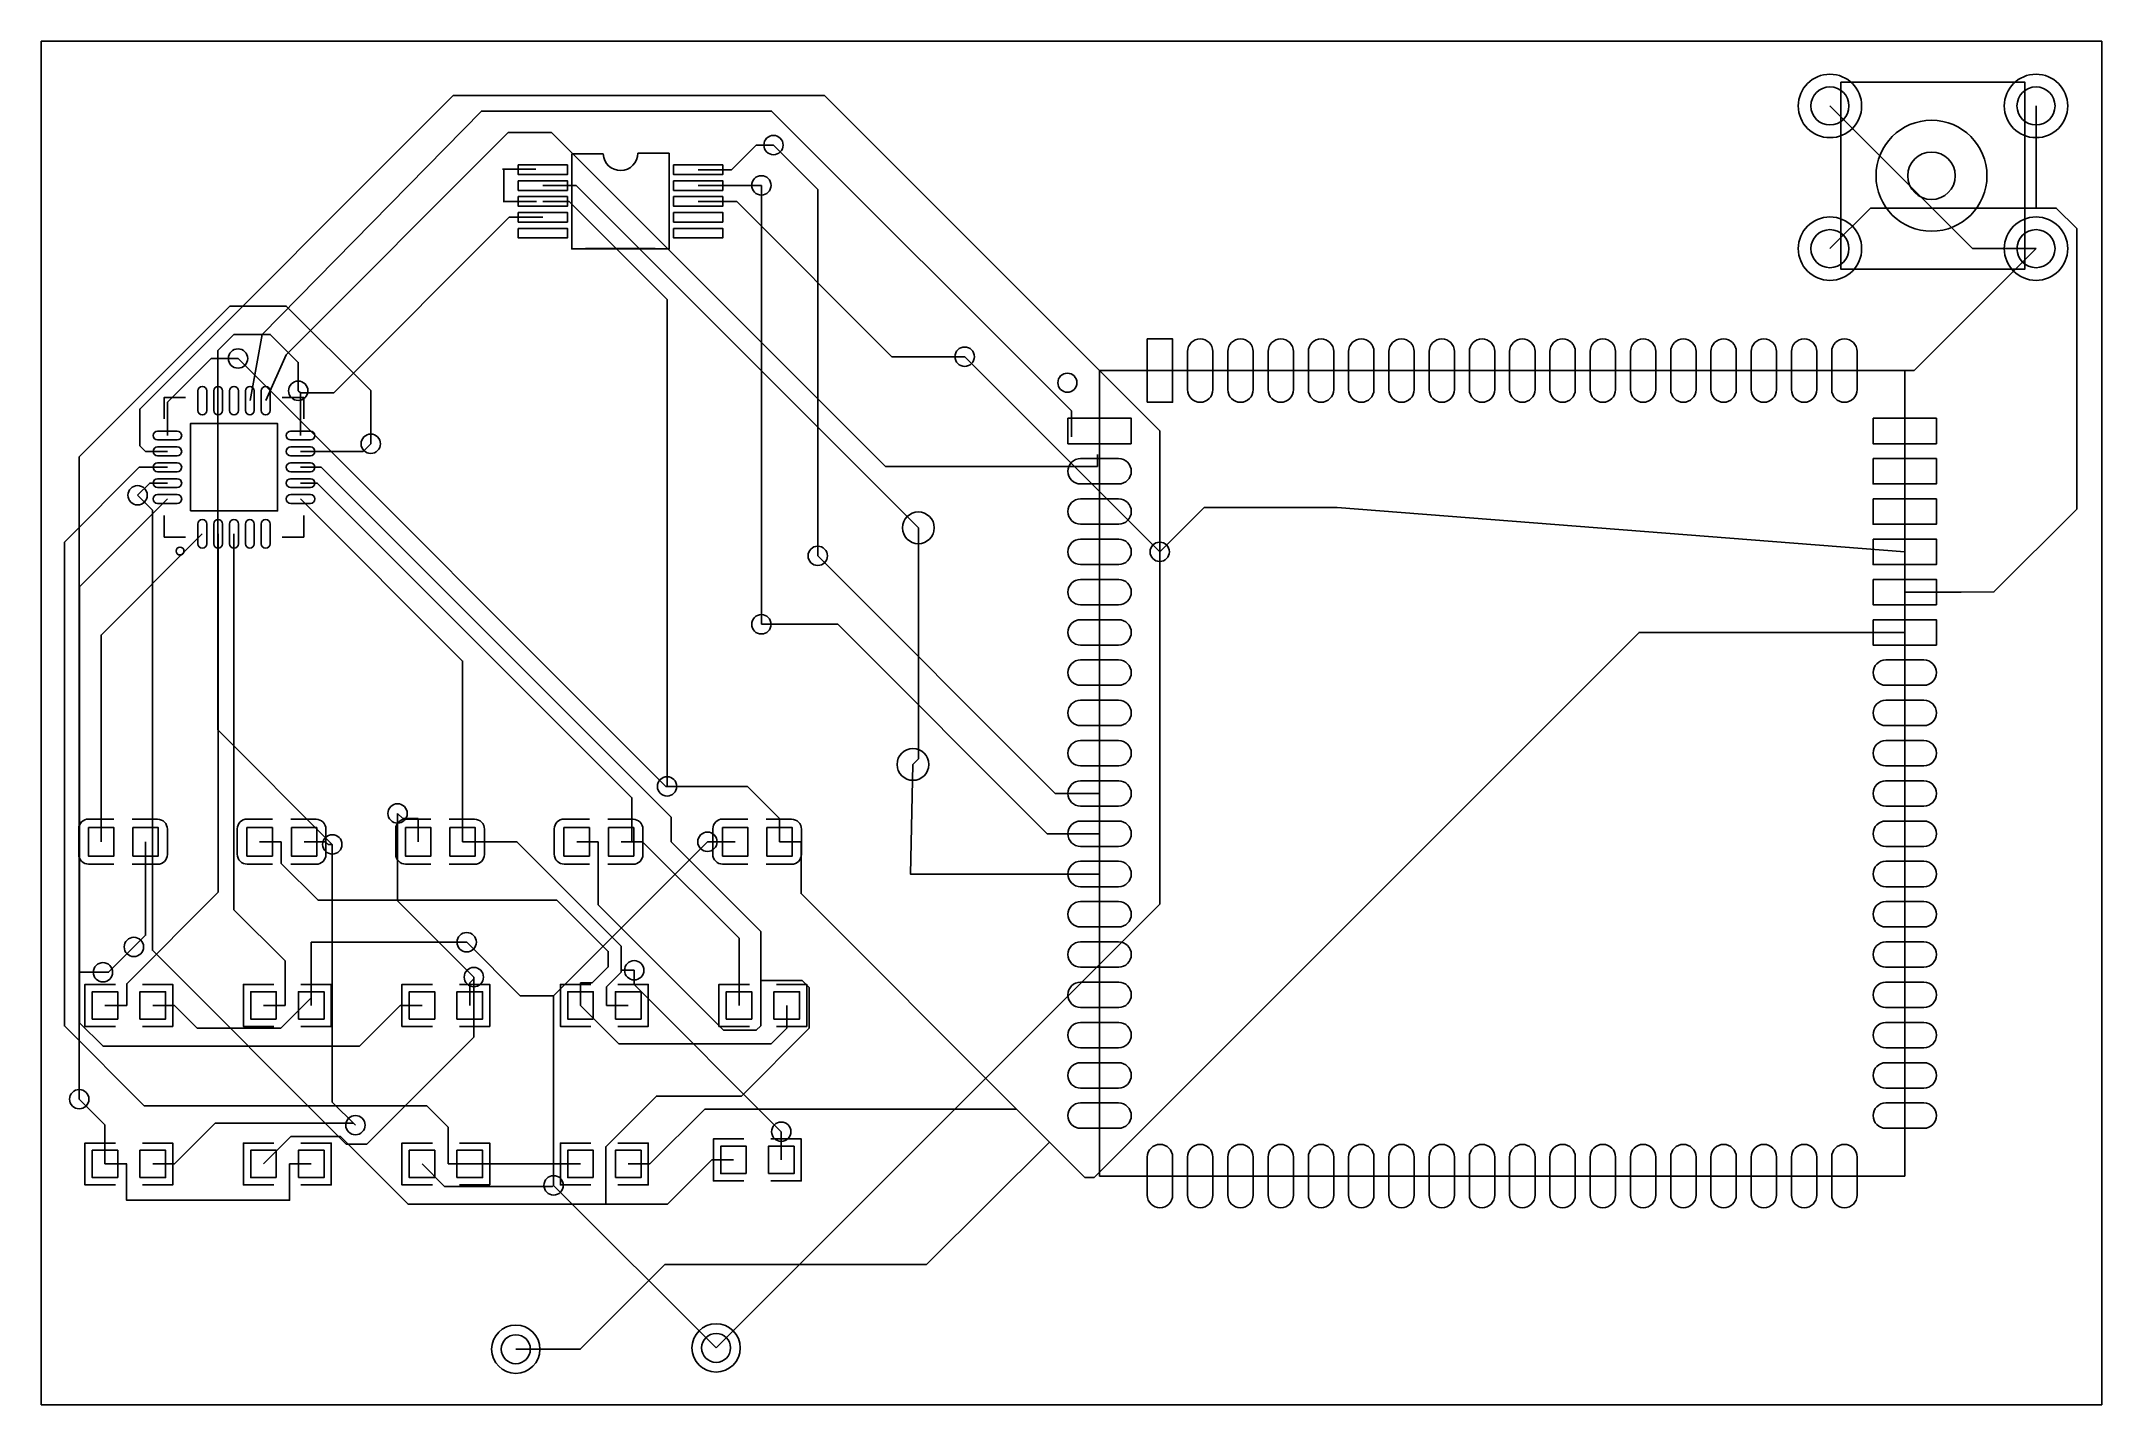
# Model space of a CAD drawing. Header units: millimetres. Extents: x 7 to 72, y 46 to 89.
import ezdxf

# ---------------------------------------------------------------- set-up
doc = ezdxf.new("R2010")
doc.units = ezdxf.units.MM

msp = doc.modelspace()

# ---------------------------------------------------------------- linework, layer by layer
for points in [[(7, 89), (72, 89), (72, 46), (7, 46), (7, 89)], [(63.773, 87.71), (63.773, 81.811), (69.572, 81.811), (69.572, 87.71), (63.773, 87.71)], [(22.047, 85.099), (23.597, 85.099), (23.597, 84.795), (22.047, 84.795)], [(22.047, 84.599), (23.597, 84.599), (23.597, 84.295), (22.047, 84.295)], [(26.949, 85.099), (28.499, 85.099), (28.499, 84.795), (26.949, 84.795)], [(26.949, 84.599), (28.499, 84.599), (28.499, 84.295), (26.949, 84.295)], [(22.047, 84.099), (23.597, 84.099), (23.597, 83.795), (22.047, 83.795)], [(26.949, 84.099), (28.499, 84.099), (28.499, 83.795), (26.949, 83.795)], [(22.047, 83.599), (23.597, 83.599), (23.597, 83.295), (22.047, 83.295)], [(26.949, 83.599), (28.499, 83.599), (28.499, 83.295), (26.949, 83.295)], [(22.047, 83.099), (23.597, 83.099), (23.597, 82.795), (22.047, 82.795)], [(26.949, 83.099), (28.499, 83.099), (28.499, 82.795), (26.949, 82.795)], [(41.891, 77.613), (41.891, 79.613), (42.691, 79.613), (42.691, 77.613)], [(43.161, 79.213), (43.161, 78.013)], [(43.961, 79.213), (43.961, 78.013)], [(44.431, 79.213), (44.431, 78.013)], [(45.231, 79.213), (45.231, 78.013)], [(45.701, 79.213), (45.701, 78.013)], [(46.501, 79.213), (46.501, 78.013)], [(46.971, 79.213), (46.971, 78.013)], [(47.771, 79.213), (47.771, 78.013)], [(48.241, 79.213), (48.241, 78.013)], [(49.041, 79.213), (49.041, 78.013)], [(49.511, 79.213), (49.511, 78.013)], [(50.311, 79.213), (50.311, 78.013)], [(50.781, 79.213), (50.781, 78.013)], [(51.581, 79.213), (51.581, 78.013)], [(52.051, 79.213), (52.051, 78.013)], [(52.851, 79.213), (52.851, 78.013)], [(53.321, 79.213), (53.321, 78.013)], [(54.121, 79.213), (54.121, 78.013)], [(54.591, 79.213), (54.591, 78.013)], [(55.391, 79.213), (55.391, 78.013)], [(55.861, 79.213), (55.861, 78.013)], [(56.661, 79.213), (56.661, 78.013)], [(57.131, 79.213), (57.131, 78.013)], [(57.931, 79.213), (57.931, 78.013)], [(58.401, 79.213), (58.401, 78.013)], [(59.201, 79.213), (59.201, 78.013)], [(59.671, 79.213), (59.671, 78.013)], [(60.471, 79.213), (60.471, 78.013)], [(60.941, 79.213), (60.941, 78.013)], [(61.741, 79.213), (61.741, 78.013)], [(62.211, 79.213), (62.211, 78.013)], [(63.011, 79.213), (63.011, 78.013)], [(63.481, 79.213), (63.481, 78.013)], [(64.281, 79.213), (64.281, 78.013)], [(40.386, 78.613), (65.786, 78.613), (65.786, 53.213), (40.386, 53.213), (40.386, 78.613)], [(11.941, 77.975), (11.941, 77.355)], [(12.221, 77.975), (12.221, 77.355)], [(12.441, 77.975), (12.441, 77.355)], [(12.721, 77.975), (12.721, 77.355)], [(12.941, 77.975), (12.941, 77.355)], [(13.221, 77.975), (13.221, 77.355)], [(13.441, 77.975), (13.441, 77.355)], [(13.721, 77.975), (13.721, 77.355)], [(13.941, 77.975), (13.941, 77.355)], [(14.221, 77.975), (14.221, 77.355)], [(11.291, 76.705), (10.671, 76.705)], [(11.706, 74.19), (11.706, 76.94), (14.456, 76.94), (14.456, 74.19)], [(15.491, 76.705), (14.871, 76.705)], [(41.386, 76.308), (39.386, 76.308), (39.386, 77.108), (41.386, 77.108)], [(64.786, 77.108), (66.786, 77.108), (66.786, 76.308), (64.786, 76.308)], [(11.291, 76.425), (10.671, 76.425)], [(11.291, 76.205), (10.671, 76.205)], [(15.491, 76.425), (14.871, 76.425)], [(15.491, 76.205), (14.871, 76.205)], [(11.291, 75.925), (10.671, 75.925)], [(11.291, 75.705), (10.671, 75.705)], [(11.291, 75.425), (10.671, 75.425)], [(15.491, 75.925), (14.871, 75.925)], [(15.491, 75.705), (14.871, 75.705)], [(15.491, 75.425), (14.871, 75.425)], [(39.786, 75.838), (40.986, 75.838)], [(64.786, 75.838), (66.786, 75.838), (66.786, 75.038), (64.786, 75.038)], [(11.291, 75.205), (10.671, 75.205)], [(11.291, 74.925), (10.671, 74.925)], [(15.491, 75.205), (14.871, 75.205)], [(15.491, 74.925), (14.871, 74.925)], [(39.786, 75.038), (40.986, 75.038)], [(11.291, 74.705), (10.671, 74.705)], [(11.291, 74.425), (10.671, 74.425)], [(15.491, 74.705), (14.871, 74.705)], [(15.491, 74.425), (14.871, 74.425)], [(39.786, 74.568), (40.986, 74.568)], [(64.786, 74.568), (66.786, 74.568), (66.786, 73.768), (64.786, 73.768)], [(11.941, 73.775), (11.941, 73.155)], [(12.221, 73.775), (12.221, 73.155)], [(12.441, 73.775), (12.441, 73.155)], [(12.721, 73.775), (12.721, 73.155)], [(12.941, 73.775), (12.941, 73.155)], [(13.221, 73.775), (13.221, 73.155)], [(13.441, 73.775), (13.441, 73.155)], [(13.721, 73.775), (13.721, 73.155)], [(13.941, 73.775), (13.941, 73.155)], [(14.221, 73.775), (14.221, 73.155)], [(39.786, 73.768), (40.986, 73.768)], [(39.786, 73.298), (40.986, 73.298)], [(64.786, 73.298), (66.786, 73.298), (66.786, 72.498), (64.786, 72.498)], [(39.786, 72.498), (40.986, 72.498)], [(39.786, 72.028), (40.986, 72.028)], [(64.786, 72.028), (66.786, 72.028), (66.786, 71.228), (64.786, 71.228)], [(39.786, 71.228), (40.986, 71.228)], [(39.786, 70.758), (40.986, 70.758)], [(64.786, 70.758), (66.786, 70.758), (66.786, 69.958), (64.786, 69.958)], [(39.786, 69.958), (40.986, 69.958)], [(39.786, 69.488), (40.986, 69.488)], [(66.386, 69.488), (65.186, 69.488)], [(39.786, 68.688), (40.986, 68.688)], [(66.386, 68.688), (65.186, 68.688)], [(39.786, 68.218), (40.986, 68.218)], [(66.386, 68.218), (65.186, 68.218)], [(39.786, 67.418), (40.986, 67.418)], [(66.386, 67.418), (65.186, 67.418)], [(39.786, 66.948), (40.986, 66.948)], [(66.386, 66.948), (65.186, 66.948)], [(39.786, 66.148), (40.986, 66.148)], [(39.786, 65.678), (40.986, 65.678)], [(66.386, 66.148), (65.186, 66.148)], [(66.386, 65.678), (65.186, 65.678)], [(39.786, 64.878), (40.986, 64.878)], [(39.786, 64.408), (40.986, 64.408)], [(66.386, 64.878), (65.186, 64.878)], [(66.386, 64.408), (65.186, 64.408)], [(8.491, 64.204), (9.291, 64.204), (9.291, 63.304), (8.491, 63.304)], [(9.891, 64.204), (10.691, 64.204), (10.691, 63.304), (9.891, 63.304)], [(13.491, 64.204), (14.291, 64.204), (14.291, 63.304), (13.491, 63.304)], [(14.891, 64.204), (15.691, 64.204), (15.691, 63.304), (14.891, 63.304)], [(18.491, 64.204), (19.291, 64.204), (19.291, 63.304), (18.491, 63.304)], [(19.891, 64.204), (20.691, 64.204), (20.691, 63.304), (19.891, 63.304)], [(23.491, 64.204), (24.291, 64.204), (24.291, 63.304), (23.491, 63.304)], [(24.891, 64.204), (25.691, 64.204), (25.691, 63.304), (24.891, 63.304)], [(28.491, 64.204), (29.291, 64.204), (29.291, 63.304), (28.491, 63.304)], [(29.891, 64.204), (30.691, 64.204), (30.691, 63.304), (29.891, 63.304)], [(39.786, 63.608), (40.986, 63.608)], [(39.786, 63.138), (40.986, 63.138)], [(66.386, 63.608), (65.186, 63.608)], [(66.386, 63.138), (65.186, 63.138)], [(39.786, 62.338), (40.986, 62.338)], [(39.786, 61.868), (40.986, 61.868)], [(66.386, 62.338), (65.186, 62.338)], [(66.386, 61.868), (65.186, 61.868)], [(39.786, 61.068), (40.986, 61.068)], [(39.786, 60.598), (40.986, 60.598)], [(66.386, 61.068), (65.186, 61.068)], [(66.386, 60.598), (65.186, 60.598)], [(39.786, 59.798), (40.986, 59.798)], [(39.786, 59.328), (40.986, 59.328)], [(66.386, 59.798), (65.186, 59.798)], [(66.386, 59.328), (65.186, 59.328)], [(9.415, 58.162), (9.415, 59.026), (8.609, 59.026), (8.609, 58.162)], [(10.115, 58.162), (10.115, 59.026), (10.921, 59.026), (10.921, 58.162)], [(14.415, 58.162), (14.415, 59.026), (13.609, 59.026), (13.609, 58.162)], [(15.115, 58.162), (15.115, 59.026), (15.921, 59.026), (15.921, 58.162)], [(19.415, 58.162), (19.415, 59.026), (18.609, 59.026), (18.609, 58.162)], [(20.115, 58.162), (20.115, 59.026), (20.921, 59.026), (20.921, 58.162)], [(24.415, 58.162), (24.415, 59.026), (23.609, 59.026), (23.609, 58.162)], [(25.115, 58.162), (25.115, 59.026), (25.921, 59.026), (25.921, 58.162)], [(29.415, 58.162), (29.415, 59.026), (28.609, 59.026), (28.609, 58.162)], [(30.115, 58.162), (30.115, 59.026), (30.922, 59.026), (30.922, 58.162)], [(39.786, 58.528), (40.986, 58.528)], [(66.386, 58.528), (65.186, 58.528)], [(39.786, 58.058), (40.986, 58.058)], [(66.386, 58.058), (65.186, 58.058)], [(39.786, 57.258), (40.986, 57.258)], [(66.386, 57.258), (65.186, 57.258)], [(39.786, 56.788), (40.986, 56.788)], [(66.386, 56.788), (65.186, 56.788)], [(39.786, 55.988), (40.986, 55.988)], [(66.386, 55.988), (65.186, 55.988)], [(39.786, 55.518), (40.986, 55.518)], [(66.386, 55.518), (65.186, 55.518)], [(39.786, 54.718), (40.986, 54.718)], [(66.386, 54.718), (65.186, 54.718)], [(9.415, 53.162), (9.415, 54.026), (8.609, 54.026), (8.609, 53.162)], [(10.115, 53.162), (10.115, 54.026), (10.921, 54.026), (10.921, 53.162)], [(14.415, 53.162), (14.415, 54.026), (13.609, 54.026), (13.609, 53.162)], [(15.115, 53.162), (15.115, 54.026), (15.921, 54.026), (15.921, 53.162)], [(19.415, 53.162), (19.415, 54.026), (18.609, 54.026), (18.609, 53.162)], [(20.115, 53.162), (20.115, 54.026), (20.921, 54.026), (20.921, 53.162)], [(24.415, 53.162), (24.415, 54.026), (23.609, 54.026), (23.609, 53.162)], [(25.115, 53.162), (25.115, 54.026), (25.921, 54.026), (25.921, 53.162)], [(29.241, 53.289), (29.241, 54.153), (28.435, 54.153), (28.435, 53.289)], [(29.941, 53.289), (29.941, 54.153), (30.747, 54.153), (30.747, 53.289)], [(41.891, 52.613), (41.891, 53.813)], [(42.691, 52.613), (42.691, 53.813)], [(43.161, 52.613), (43.161, 53.813)], [(43.961, 52.613), (43.961, 53.813)], [(44.431, 52.613), (44.431, 53.813)], [(45.231, 52.613), (45.231, 53.813)], [(45.701, 52.613), (45.701, 53.813)], [(46.501, 52.613), (46.501, 53.813)], [(46.971, 52.613), (46.971, 53.813)], [(47.771, 52.613), (47.771, 53.813)], [(48.241, 52.613), (48.241, 53.813)], [(49.041, 52.613), (49.041, 53.813)], [(49.511, 52.613), (49.511, 53.813)], [(50.311, 52.613), (50.311, 53.813)], [(50.781, 52.613), (50.781, 53.813)], [(51.581, 52.613), (51.581, 53.813)], [(52.051, 52.613), (52.051, 53.813)], [(52.851, 52.613), (52.851, 53.813)], [(53.321, 52.613), (53.321, 53.813)], [(54.121, 52.613), (54.121, 53.813)], [(54.591, 52.613), (54.591, 53.813)], [(55.391, 52.613), (55.391, 53.813)], [(55.861, 52.613), (55.861, 53.813)], [(56.661, 52.613), (56.661, 53.813)], [(57.131, 52.613), (57.131, 53.813)], [(57.931, 52.613), (57.931, 53.813)], [(58.401, 52.613), (58.401, 53.813)], [(59.201, 52.613), (59.201, 53.813)], [(59.671, 52.613), (59.671, 53.813)], [(60.471, 52.613), (60.471, 53.813)], [(60.941, 52.613), (60.941, 53.813)], [(61.741, 52.613), (61.741, 53.813)], [(62.211, 52.613), (62.211, 53.813)], [(63.011, 52.613), (63.011, 53.813)], [(63.481, 52.613), (63.481, 53.813)], [(64.281, 52.613), (64.281, 53.813)]]:
    msp.add_lwpolyline(points, close=True)
for points in [[(10.981, 76.065), (10.289, 76.065), (10.109, 76.245), (10.109, 77.401), (19.995, 87.287), (31.712, 87.287), (42.284, 76.715), (42.284, 72.898)], [(13.589, 77.666), (13.97, 79.756), (20.886, 86.799), (30.041, 86.799), (39.497, 77.343), (39.497, 76.523)], [(63.425, 86.959), (67.925, 82.459), (69.925, 82.459)], [(69.925, 86.959), (69.925, 83.74)], [(40.317, 75.971), (40.317, 75.59), (33.63, 75.59), (23.099, 86.121), (21.732, 86.121), (14.724, 79.113), (14.082, 77.666)], [(23.736, 85.446), (23.736, 82.448), (26.81, 82.448), (26.81, 85.471)], [(23.736, 85.446), (24.727, 85.446)], [(25.819, 85.471), (26.81, 85.471)], [(30.099, 85.725), (29.558, 85.725), (28.78, 84.947)], [(30.099, 85.725), (31.496, 84.328), (31.496, 72.771)], [(22.606, 84.963), (21.55, 84.963)], [(21.59, 83.955), (21.59, 84.955), (21.59, 84.955)], [(27.724, 84.947), (28.78, 84.947)], [(22.626, 83.947), (21.57, 83.947)], [(22.822, 84.447), (23.878, 84.447)], [(22.822, 83.947), (23.652, 83.947), (26.743, 80.856), (26.743, 65.501)], [(23.879, 84.447), (34.671, 73.655)], [(27.724, 84.447), (27.732, 84.455), (29.718, 84.455)], [(27.724, 83.947), (28.94, 83.947), (33.835, 79.052), (36.13, 79.052)], [(29.718, 70.612), (29.718, 84.455)], [(21.766, 83.447), (16.23, 77.91), (15.181, 77.91)], [(22.822, 83.447), (21.766, 83.447)], [(69.925, 83.74), (64.707, 83.74), (63.425, 82.459)], [(68.58, 71.628), (71.209, 74.245), (71.209, 83.097), (70.565, 83.74), (69.925, 83.74)], [(24.168, 82.459), (26.368, 82.459)], [(63.881, 78.613), (66.079, 78.613), (69.925, 82.459)], [(17.396, 76.304), (17.396, 77.981), (14.732, 80.645), (12.954, 80.645), (8.199, 75.89), (8.199, 55.636)], [(15.108, 77.978), (15.108, 78.872), (14.224, 79.756), (13.081, 79.756), (12.573, 79.248), (12.573, 67.282), (16.182, 63.673)], [(10.981, 76.565), (10.981, 77.614), (12.361, 78.994), (13.208, 78.994)], [(13.208, 78.994), (26.701, 65.501), (26.743, 65.501)], [(36.13, 79.052), (42.284, 72.898)], [(10.881, 77.09), (10.881, 77.765), (11.556, 77.765)], [(15.281, 77.09), (15.281, 77.765), (14.606, 77.765)], [(15.181, 77.91), (15.174, 77.91), (15.107, 77.977)], [(15.181, 76.565), (15.181, 77.91)], [(15.181, 76.065), (17.156, 76.065), (17.396, 76.305)], [(10.981, 75.565), (10.094, 75.565), (7.73, 73.201), (7.73, 57.946), (10.247, 55.429), (19.164, 55.429), (19.834, 54.759), (19.834, 53.594)], [(15.181, 75.565), (15.836, 75.565), (26.87, 64.531), (26.87, 63.753), (29.696, 60.927), (29.696, 59.375)], [(10.041, 74.682), (10.423, 75.065), (10.981, 75.065)], [(25.632, 63.754), (25.632, 65.142), (15.708, 75.065), (15.181, 75.065)], [(10.981, 74.565), (8.21, 71.794), (8.21, 59.638)], [(20.647, 59.487), (20.647, 57.597), (17.271, 54.221), (16.619, 54.221), (10.51, 60.331), (10.51, 74.213), (10.041, 74.682)], [(15.181, 74.565), (20.291, 69.455), (20.291, 63.754)], [(65.786, 72.898), (47.879, 74.295), (43.681, 74.295), (42.284, 72.898)], [(8.891, 63.754), (8.891, 70.275), (12.081, 73.465)], [(9.696, 58.594), (9.696, 59.278), (12.581, 62.163), (12.581, 73.465)], [(11.556, 73.365), (10.881, 73.365), (10.881, 74.04)], [(13.081, 73.465), (13.081, 61.613), (14.696, 59.998), (14.696, 58.594)], [(14.606, 73.365), (15.281, 73.365), (15.281, 74.04)], [(34.497, 66.192), (34.671, 66.365), (34.671, 73.655)], [(28.29, 47.793), (42.284, 61.787), (42.284, 72.898)], [(40.386, 65.278), (38.989, 65.278), (31.496, 72.771)], [(65.786, 71.628), (66.929, 71.628), (67.564, 71.628), (68.604, 71.641)], [(40.386, 64.008), (38.735, 64.008), (32.131, 70.612), (29.718, 70.612)], [(65.786, 70.358), (57.404, 70.358), (40.213, 53.167), (39.924, 53.167), (37.765, 55.326)], [(34.497, 66.192), (34.417, 62.738), (40.386, 62.738)], [(30.291, 64.485), (29.276, 65.501), (26.743, 65.501)], [(9.295, 64.469), (8.495, 64.469)], [(9.871, 64.464), (10.671, 64.464)], [(14.295, 64.469), (13.495, 64.469)], [(14.871, 64.464), (15.671, 64.464)], [(18.241, 64.648), (18.241, 61.894), (20.647, 59.487)], [(18.891, 64.485), (18.403, 64.485), (18.241, 64.648)], [(19.295, 64.469), (18.495, 64.469)], [(18.891, 63.754), (18.891, 64.485)], [(19.871, 64.464), (20.671, 64.464)], [(24.295, 64.469), (23.495, 64.469)], [(24.871, 64.464), (25.671, 64.464)], [(29.295, 64.469), (28.495, 64.469)], [(29.871, 64.464), (30.671, 64.464)], [(30.291, 63.754), (30.291, 64.485)], [(8.186, 64.16), (8.186, 63.36)], [(9.923, 60.438), (10.291, 60.806), (10.291, 63.754)], [(10.981, 64.154), (10.981, 63.354)], [(13.186, 64.16), (13.186, 63.36)], [(13.891, 63.754), (14.572, 63.754)], [(14.572, 63.754), (14.572, 63.073), (15.735, 61.91), (23.27, 61.91), (24.885, 60.295), (24.885, 59.809), (24.383, 59.307), (24.012, 59.307)], [(15.291, 63.754), (15.972, 63.754)], [(15.972, 63.754), (16.054, 63.672), (16.183, 63.672)], [(15.981, 64.154), (15.981, 63.354)], [(18.186, 64.16), (18.186, 63.36)], [(20.291, 63.754), (20.972, 63.754)], [(25.294, 59.701), (25.294, 60.465), (22.005, 63.754), (20.972, 63.754)], [(20.981, 64.154), (20.981, 63.354)], [(23.163, 58.901), (28.016, 63.754)], [(23.186, 64.16), (23.186, 63.36)], [(23.891, 63.754), (24.572, 63.754)], [(29.696, 59.375), (29.696, 57.955), (29.554, 57.812), (28.524, 57.812), (24.572, 61.764), (24.572, 63.754)], [(25.291, 63.754), (25.632, 63.754)], [(25.632, 63.754), (25.972, 63.754)], [(29.012, 58.594), (29.012, 60.715), (25.972, 63.754)], [(25.981, 64.154), (25.981, 63.354)], [(28.891, 63.754), (28.016, 63.754)], [(28.186, 64.16), (28.186, 63.36)], [(30.291, 63.754), (30.972, 63.754)], [(37.764, 55.327), (30.972, 62.119), (30.972, 63.754)], [(30.981, 64.154), (30.981, 63.354)], [(16.912, 54.817), (16.183, 55.546), (16.183, 63.672)], [(9.295, 63.05), (8.495, 63.05)], [(9.871, 63.044), (10.671, 63.044)], [(14.295, 63.05), (13.495, 63.05)], [(14.871, 63.044), (15.671, 63.044)], [(19.295, 63.05), (18.495, 63.05)], [(19.871, 63.044), (20.671, 63.044)], [(24.295, 63.05), (23.495, 63.05)], [(24.871, 63.044), (25.671, 63.044)], [(29.295, 63.05), (28.495, 63.05)], [(29.871, 63.044), (30.671, 63.044)], [(15.518, 58.861), (15.518, 60.587), (20.421, 60.587)], [(23.163, 58.901), (22.107, 58.901), (20.421, 60.587)], [(8.948, 59.638), (9.123, 59.638), (9.923, 60.438)], [(8.21, 59.638), (8.21, 58.045), (8.95, 57.304), (17.037, 57.304), (18.327, 58.594)], [(8.21, 59.638), (8.948, 59.638)], [(9.339, 57.933), (8.38, 57.933), (8.38, 59.255), (9.339, 59.255)], [(10.191, 57.933), (11.15, 57.933), (11.15, 59.255), (10.191, 59.255)], [(14.339, 57.933), (13.38, 57.933), (13.38, 59.255), (14.339, 59.255)], [(15.191, 57.933), (16.15, 57.933), (16.15, 59.255), (15.191, 59.255)], [(19.339, 57.933), (18.38, 57.933), (18.38, 59.255), (19.339, 59.255)], [(20.191, 57.933), (21.15, 57.933), (21.15, 59.255), (20.191, 59.255)], [(20.518, 59.307), (20.647, 59.436), (20.647, 59.487)], [(20.518, 58.594), (20.518, 59.307)], [(24.339, 57.933), (23.38, 57.933), (23.38, 59.255), (24.339, 59.255)], [(24.012, 58.594), (24.012, 59.307)], [(24.809, 52.862), (24.809, 54.136), (26.409, 55.736), (29.088, 55.736), (31.224, 57.872), (31.224, 59.156), (31.005, 59.375), (29.696, 59.375)], [(24.834, 58.594), (24.834, 59.18), (25.294, 59.64), (25.294, 59.701)], [(25.191, 57.933), (26.15, 57.933), (26.15, 59.255), (25.191, 59.255)], [(25.294, 59.701), (25.706, 59.701)], [(25.706, 59.701), (25.706, 59.25), (30.344, 54.612)], [(29.339, 57.933), (28.38, 57.933), (28.38, 59.255), (29.339, 59.255)], [(30.191, 57.933), (31.15, 57.933), (31.15, 59.255), (30.191, 59.255)], [(9.012, 58.594), (9.696, 58.594)], [(10.518, 58.594), (11.203, 58.594)], [(15.518, 58.861), (15.518, 58.838), (14.56, 57.88), (11.916, 57.88), (11.203, 58.594)], [(14.012, 58.594), (14.696, 58.594)], [(15.518, 58.861), (15.518, 58.594)], [(19.012, 58.594), (18.327, 58.594)], [(23.163, 52.92), (23.163, 58.901)], [(30.518, 57.881), (30.022, 57.385), (25.221, 57.385), (24.012, 58.594)], [(25.518, 58.594), (24.834, 58.594)], [(30.518, 58.594), (30.518, 57.881)], [(8.199, 55.637), (9.012, 54.824), (9.012, 53.594)], [(37.764, 55.327), (27.936, 55.327), (26.203, 53.594)], [(11.203, 53.594), (12.488, 54.879), (16.85, 54.879), (16.912, 54.817)], [(30.344, 54.612), (30.344, 53.721)], [(9.339, 52.933), (8.38, 52.933), (8.38, 54.255), (9.339, 54.255)], [(10.191, 52.933), (11.15, 52.933), (11.15, 54.255), (10.191, 54.255)], [(14.339, 52.933), (13.38, 52.933), (13.38, 54.255), (14.339, 54.255)], [(24.808, 52.862), (24.808, 52.324), (18.575, 52.324), (16.446, 54.455), (14.872, 54.455), (14.011, 53.594)], [(15.191, 52.933), (16.15, 52.933), (16.15, 54.255), (15.191, 54.255)], [(19.339, 52.933), (18.38, 52.933), (18.38, 54.255), (19.339, 54.255)], [(20.191, 52.933), (21.15, 52.933), (21.15, 54.255), (20.191, 54.255)], [(21.971, 47.752), (24.003, 47.752), (26.67, 50.419), (34.925, 50.419), (38.811, 54.28)], [(24.339, 52.933), (23.38, 52.933), (23.38, 54.255), (24.339, 54.255)], [(25.191, 52.933), (26.15, 52.933), (26.15, 54.255), (25.191, 54.255)], [(29.165, 53.06), (28.206, 53.06), (28.206, 54.382), (29.165, 54.382)], [(30.017, 53.06), (30.976, 53.06), (30.976, 54.382), (30.017, 54.382)], [(9.012, 53.594), (9.696, 53.594)], [(14.834, 53.594), (14.834, 52.451), (9.695, 52.451), (9.695, 53.594)], [(10.518, 53.594), (11.203, 53.594)], [(15.518, 53.594), (14.834, 53.594)], [(19.012, 53.594), (19.725, 52.88), (23.124, 52.88), (23.163, 52.92)], [(20.518, 53.594), (19.834, 53.594)], [(24.012, 53.594), (20.518, 53.594)], [(28.153, 53.721), (26.756, 52.324), (24.808, 52.324), (24.808, 52.862)], [(25.518, 53.594), (26.203, 53.594)], [(28.838, 53.721), (28.153, 53.721)], [(28.29, 47.793), (23.163, 52.92)]]:
    msp.add_lwpolyline(points)
for centre, radius in [((63.425, 86.959), 1), ((69.925, 86.959), 1), ((63.425, 86.959), 0.6), ((69.925, 86.959), 0.6), ((66.629, 84.757), 1.75), ((30.099, 85.725), 0.305), ((66.629, 84.757), 0.749), ((29.718, 84.455), 0.305), ((63.425, 82.459), 1), ((69.925, 82.459), 1), ((63.425, 82.459), 0.6), ((69.925, 82.459), 0.6), ((36.13, 79.052), 0.305), ((13.208, 78.994), 0.305), ((15.107, 77.977), 0.305), ((39.37, 78.232), 0.3), ((17.396, 76.305), 0.305), ((10.041, 74.682), 0.305), ((34.671, 73.655), 0.5), ((31.496, 72.771), 0.305), ((42.284, 72.898), 0.305), ((29.718, 70.612), 0.305), ((34.497, 66.192), 0.5), ((26.743, 65.501), 0.305), ((18.241, 64.648), 0.305), ((16.183, 63.672), 0.305), ((28.016, 63.754), 0.305), ((9.923, 60.438), 0.305), ((20.421, 60.587), 0.305), ((8.948, 59.638), 0.305), ((25.706, 59.701), 0.305), ((20.647, 59.487), 0.305), ((8.199, 55.637), 0.305), ((16.912, 54.818), 0.305), ((30.344, 54.612), 0.305), ((23.163, 52.92), 0.305), ((21.971, 47.752), 0.762), ((21.971, 47.752), 0.457), ((28.29, 47.793), 0.762), ((28.29, 47.793), 0.457)]:
    msp.add_circle(centre, radius)
for centre, radius, start, end in [((25.273, 85.469), 0.546, 182.46271, 0.20173), ((43.561, 79.213), 0.4, 360, 180), ((44.831, 79.213), 0.4, 360, 180), ((46.101, 79.213), 0.4, 360, 180), ((47.371, 79.213), 0.4, 360, 180), ((48.641, 79.213), 0.4, 360, 180), ((49.911, 79.213), 0.4, 360, 180), ((51.181, 79.213), 0.4, 360, 180), ((52.451, 79.213), 0.4, 360, 180), ((53.721, 79.213), 0.4, 360, 180), ((54.991, 79.213), 0.4, 360, 180), ((56.261, 79.213), 0.4, 360, 180), ((57.531, 79.213), 0.4, 360, 180), ((58.801, 79.213), 0.4, 360, 180), ((60.071, 79.213), 0.4, 360, 180), ((61.341, 79.213), 0.4, 360, 180), ((62.611, 79.213), 0.4, 360, 180), ((63.881, 79.213), 0.4, 360, 180), ((12.081, 77.975), 0.14, 360, 180), ((12.581, 77.975), 0.14, 360, 180), ((13.081, 77.975), 0.14, 360, 180), ((13.581, 77.975), 0.14, 360, 180), ((14.081, 77.975), 0.14, 360, 180), ((43.561, 78.013), 0.4, 180, 360), ((44.831, 78.013), 0.4, 180, 360), ((46.101, 78.013), 0.4, 180, 360), ((47.371, 78.013), 0.4, 180, 360), ((48.641, 78.013), 0.4, 180, 360), ((49.911, 78.013), 0.4, 180, 360), ((51.181, 78.013), 0.4, 180, 360), ((52.451, 78.013), 0.4, 180, 360), ((53.721, 78.013), 0.4, 180, 360), ((54.991, 78.013), 0.4, 180, 360), ((56.261, 78.013), 0.4, 180, 360), ((57.531, 78.013), 0.4, 180, 360), ((58.801, 78.013), 0.4, 180, 360), ((60.071, 78.013), 0.4, 180, 360), ((61.341, 78.013), 0.4, 180, 360), ((62.611, 78.013), 0.4, 180, 360), ((63.881, 78.013), 0.4, 180, 360), ((12.081, 77.355), 0.14, 180, 360), ((12.581, 77.355), 0.14, 180, 360), ((13.081, 77.355), 0.14, 180, 360), ((13.581, 77.355), 0.14, 180, 360), ((14.081, 77.355), 0.14, 180, 360), ((10.671, 76.565), 0.14, 90, 270), ((11.291, 76.565), 0.14, 270, 90), ((14.871, 76.565), 0.14, 90, 270), ((15.491, 76.565), 0.14, 270, 90), ((10.671, 76.065), 0.14, 90, 270), ((11.291, 76.065), 0.14, 270, 90), ((14.871, 76.065), 0.14, 90, 270), ((15.491, 76.065), 0.14, 270, 90), ((10.671, 75.565), 0.14, 90, 270), ((11.291, 75.565), 0.14, 270, 90), ((14.871, 75.565), 0.14, 90, 270), ((15.491, 75.565), 0.14, 270, 90), ((39.786, 75.438), 0.4, 450, 270), ((40.986, 75.438), 0.4, 270, 450), ((10.671, 75.065), 0.14, 90, 270), ((11.291, 75.065), 0.14, 270, 90), ((14.871, 75.065), 0.14, 90, 270), ((15.491, 75.065), 0.14, 270, 90), ((10.671, 74.565), 0.14, 90, 270), ((11.291, 74.565), 0.14, 270, 90), ((14.871, 74.565), 0.14, 90, 270), ((15.491, 74.565), 0.14, 270, 90), ((39.786, 74.168), 0.4, 450, 270), ((40.986, 74.168), 0.4, 270, 450), ((12.081, 73.775), 0.14, 360, 180), ((12.581, 73.775), 0.14, 360, 180), ((13.081, 73.775), 0.14, 360, 180), ((13.581, 73.775), 0.14, 360, 180), ((14.081, 73.775), 0.14, 360, 180), ((11.379, 72.923), 0.125, 90.58217, 89.41783), ((12.081, 73.155), 0.14, 180, 360), ((12.581, 73.155), 0.14, 180, 360), ((13.081, 73.155), 0.14, 180, 360), ((13.581, 73.155), 0.14, 180, 360), ((14.081, 73.155), 0.14, 180, 360), ((39.786, 72.898), 0.4, 450, 270), ((40.986, 72.898), 0.4, 270, 450), ((39.786, 71.628), 0.4, 450, 270), ((40.986, 71.628), 0.4, 270, 450), ((39.786, 70.358), 0.4, 450, 270), ((40.986, 70.358), 0.4, 270, 450), ((39.786, 69.088), 0.4, 450, 270), ((40.986, 69.088), 0.4, 270, 450), ((65.186, 69.088), 0.4, 90, 270), ((66.386, 69.088), 0.4, 270, 90), ((39.786, 67.818), 0.4, 450, 270), ((40.986, 67.818), 0.4, 270, 450), ((65.186, 67.818), 0.4, 90, 270), ((66.386, 67.818), 0.4, 270, 90), ((39.786, 66.548), 0.4, 450, 270), ((40.986, 66.548), 0.4, 270, 450), ((65.186, 66.548), 0.4, 90, 270), ((66.386, 66.548), 0.4, 270, 90), ((39.786, 65.278), 0.4, 450, 270), ((40.986, 65.278), 0.4, 270, 450), ((65.186, 65.278), 0.4, 90, 270), ((66.386, 65.278), 0.4, 270, 90), ((8.495, 64.16), 0.31, 90, 180), ((10.671, 64.154), 0.31, 359.9953, 90), ((13.495, 64.16), 0.31, 90, 180), ((15.671, 64.154), 0.31, 359.9953, 90), ((18.495, 64.16), 0.31, 90, 180), ((20.671, 64.154), 0.31, 359.9953, 90), ((23.495, 64.16), 0.31, 90, 180), ((25.671, 64.154), 0.31, 359.9953, 90), ((28.495, 64.16), 0.31, 90, 180), ((30.671, 64.154), 0.31, 359.9953, 90), ((39.786, 64.008), 0.4, 450, 270), ((40.986, 64.008), 0.4, 270, 450), ((65.186, 64.008), 0.4, 90, 270), ((66.386, 64.008), 0.4, 270, 90), ((8.495, 63.36), 0.31, 179.9953, 270), ((10.671, 63.354), 0.31, 270, 0), ((13.495, 63.36), 0.31, 179.9953, 270), ((15.671, 63.354), 0.31, 270, 0), ((18.495, 63.36), 0.31, 179.9953, 270), ((20.671, 63.354), 0.31, 270, 0), ((23.495, 63.36), 0.31, 179.9953, 270), ((25.671, 63.354), 0.31, 270, 0), ((28.495, 63.36), 0.31, 179.9953, 270), ((30.671, 63.354), 0.31, 270, 0), ((39.786, 62.738), 0.4, 450, 270), ((40.986, 62.738), 0.4, 270, 450), ((65.186, 62.738), 0.4, 90, 270), ((66.386, 62.738), 0.4, 270, 90), ((39.786, 61.468), 0.4, 450, 270), ((40.986, 61.468), 0.4, 270, 450), ((65.186, 61.468), 0.4, 90, 270), ((66.386, 61.468), 0.4, 270, 90), ((39.786, 60.198), 0.4, 450, 270), ((40.986, 60.198), 0.4, 270, 450), ((65.186, 60.198), 0.4, 90, 270), ((66.386, 60.198), 0.4, 270, 90), ((39.786, 58.928), 0.4, 450, 270), ((40.986, 58.928), 0.4, 270, 450), ((65.186, 58.928), 0.4, 90, 270), ((66.386, 58.928), 0.4, 270, 90), ((39.786, 57.658), 0.4, 450, 270), ((40.986, 57.658), 0.4, 270, 450), ((65.186, 57.658), 0.4, 90, 270), ((66.386, 57.658), 0.4, 270, 90), ((39.786, 56.388), 0.4, 450, 270), ((40.986, 56.388), 0.4, 270, 450), ((65.186, 56.388), 0.4, 90, 270), ((66.386, 56.388), 0.4, 270, 90), ((39.786, 55.118), 0.4, 450, 270), ((40.986, 55.118), 0.4, 270, 450), ((65.186, 55.118), 0.4, 90, 270), ((66.386, 55.118), 0.4, 270, 90), ((42.291, 53.813), 0.4, 360, 540), ((43.561, 53.813), 0.4, 360, 540), ((44.831, 53.813), 0.4, 360, 540), ((46.101, 53.813), 0.4, 360, 540), ((47.371, 53.813), 0.4, 360, 540), ((48.641, 53.813), 0.4, 360, 540), ((49.911, 53.813), 0.4, 360, 540), ((51.181, 53.813), 0.4, 360, 540), ((52.451, 53.813), 0.4, 360, 540), ((53.721, 53.813), 0.4, 360, 540), ((54.991, 53.813), 0.4, 360, 540), ((56.261, 53.813), 0.4, 360, 540), ((57.531, 53.813), 0.4, 360, 540), ((58.801, 53.813), 0.4, 360, 540), ((60.071, 53.813), 0.4, 360, 540), ((61.341, 53.813), 0.4, 360, 540), ((62.611, 53.813), 0.4, 360, 540), ((63.881, 53.813), 0.4, 360, 540), ((42.291, 52.613), 0.4, 540, 360), ((43.561, 52.613), 0.4, 540, 360), ((44.831, 52.613), 0.4, 540, 360), ((46.101, 52.613), 0.4, 540, 360), ((47.371, 52.613), 0.4, 540, 360), ((48.641, 52.613), 0.4, 540, 360), ((49.911, 52.613), 0.4, 540, 360), ((51.181, 52.613), 0.4, 540, 360), ((52.451, 52.613), 0.4, 540, 360), ((53.721, 52.613), 0.4, 540, 360), ((54.991, 52.613), 0.4, 540, 360), ((56.261, 52.613), 0.4, 540, 360), ((57.531, 52.613), 0.4, 540, 360), ((58.801, 52.613), 0.4, 540, 360), ((60.071, 52.613), 0.4, 540, 360), ((61.341, 52.613), 0.4, 540, 360), ((62.611, 52.613), 0.4, 540, 360), ((63.881, 52.613), 0.4, 540, 360)]:
    msp.add_arc(centre, radius, start, end)

doc.saveas('drawing.dxf')
